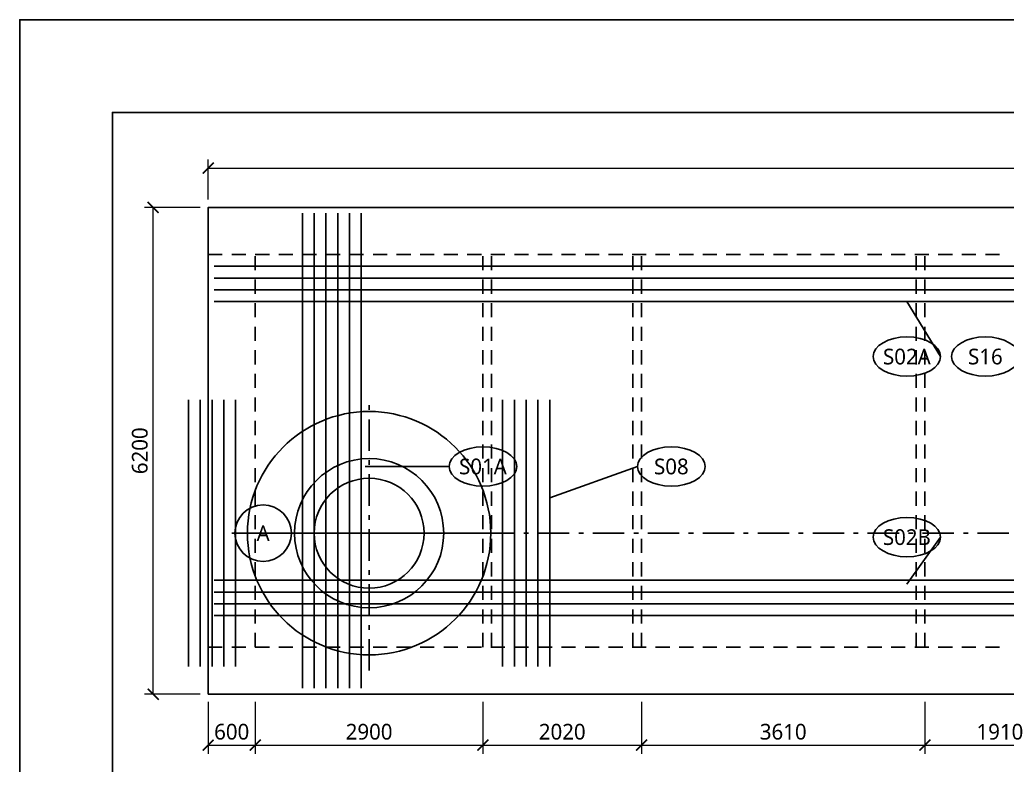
# Model space of a CAD drawing. Header units: millimetres. Extents: x 27 to 567, y 19 to 401.
# Drawn here: x 27 to 152.8, y 305.9 to 400.9 of the extents above; entities that cross this region are included whole.
import ezdxf
from ezdxf.enums import TextEntityAlignment as Align

# ---------------------------------------------------------------- set-up
doc = ezdxf.new("R2010")
doc.units = ezdxf.units.MM
for name, color, linetype in [('S-CALLOUT', 7, 'Continuous'), ('S-CENTER', 7, 'Continuous'), ('S-CONCRETE', 7, 'Continuous'), ('S-DIM', 7, 'Continuous'), ('S-HIDDEN', 8, 'Continuous'), ('S-REBAR-MAIN', 1, 'Continuous'), ('S-REBAR-SEC', 1, 'Continuous'), ('S-SECTION', 7, 'Continuous'), ('S-TITLE', 7, 'Continuous')]:
    doc.layers.add(name, color=color, linetype=linetype)
doc.styles.add('OpenSans', font='OpenSans-Regular.ttf')
doc.dimstyles.new('A2-DIM', dxfattribs={"dimtxt": 2, "dimasz": 1.4, "dimexe": 1.1, "dimexo": 1, "dimgap": 0.7, "dimtad": 1, "dimdec": 0, "dimtxsty": 'OpenSans', "dimblk": 'ARCHTICK', "dimcen": 2.5, "dimclrd": 7, "dimclre": 7, "dimclrt": 7, "dimazin": 3, "dimtfac": 1, "dimtmove": 0, "dimatfit": 3, "dimlwd": 13, "dimlwe": 13})

# ---------------------------------------------------------------- blocks, each defined once
blk = doc.blocks.new('A2-SECMARK')
at = {"layer": 'S-SECTION'}
blk.add_circle((0, 0), 3.6, dxfattribs=at)
blk = doc.blocks.new('_ARCHTICK')
at = {"color": 0, "linetype": 'BYBLOCK', "const_width": 0.15}
blk.add_lwpolyline([(-0.5, -0.5), (0.5, 0.5)], dxfattribs=at)

msp = doc.modelspace()

# ---------------------------------------------------------------- linework, layer by layer
at = {"layer": 'S-CALLOUT'}
for p, q in [((140, 365), (144.3, 358)), ((71, 344), (81.7, 344)), ((94.5, 340), (105.7, 344)), ((140, 329), (144.3, 335))]:
    msp.add_line(p, q, dxfattribs=at)
for centre in [(140, 358), (150, 358), (86, 344), (110, 344), (140, 335)]:
    msp.add_ellipse(centre, major_axis=(4.3, 0), ratio=0.5813953, dxfattribs=at)
at = {"layer": 'S-CENTER'}
for p, q in [((71.5, 351.2), (71.5, 351.8)), ((71.5, 346), (71.5, 350)), ((71.5, 344.2), (71.5, 344.8)), ((71.5, 339), (71.5, 343)), ((71.5, 337.2), (71.5, 337.8)), ((71.5, 332), (71.5, 336)), ((54, 335.5), (58, 335.5)), ((58, 335.5), (62, 335.5)), ((59.2, 335.5), (59.8, 335.5)), ((61, 335.5), (65, 335.5)), ((63.2, 335.5), (63.8, 335.5)), ((65, 335.5), (69, 335.5)), ((66.2, 335.5), (66.8, 335.5)), ((68, 335.5), (72, 335.5)), ((70.2, 335.5), (70.8, 335.5)), ((72, 335.5), (76, 335.5)), ((73.2, 335.5), (73.8, 335.5)), ((75, 335.5), (79, 335.5)), ((77.2, 335.5), (77.8, 335.5)), ((79, 335.5), (83, 335.5)), ((80.2, 335.5), (80.8, 335.5)), ((82, 335.5), (86, 335.5)), ((84.2, 335.5), (84.8, 335.5)), ((86, 335.5), (90, 335.5)), ((87.2, 335.5), (87.8, 335.5)), ((91.2, 335.5), (91.8, 335.5)), ((93, 335.5), (97, 335.5)), ((98.2, 335.5), (98.8, 335.5)), ((100, 335.5), (104, 335.5)), ((105.2, 335.5), (105.8, 335.5)), ((107, 335.5), (111, 335.5)), ((112.2, 335.5), (112.8, 335.5)), ((114, 335.5), (118, 335.5)), ((119.2, 335.5), (119.8, 335.5)), ((121, 335.5), (125, 335.5)), ((126.2, 335.5), (126.8, 335.5)), ((128, 335.5), (132, 335.5)), ((133.2, 335.5), (133.8, 335.5)), ((135, 335.5), (139, 335.5)), ((140.2, 335.5), (140.8, 335.5)), ((142, 335.5), (146, 335.5)), ((147.2, 335.5), (147.8, 335.5)), ((149, 335.5), (153, 335.5)), ((71.5, 330.2), (71.5, 330.8)), ((71.5, 325), (71.5, 329)), ((71.5, 323.2), (71.5, 323.8)), ((71.5, 318), (71.5, 322))]:
    msp.add_line(p, q, dxfattribs=at)
at = {"layer": 'S-CONCRETE'}
msp.add_lwpolyline([(51, 315), (271, 315), (271, 377), (51, 377)], close=True, dxfattribs=at)
for radius in [9.5, 7]:
    msp.add_circle((71.5, 335.5), radius, dxfattribs=at)
at = {"layer": 'S-HIDDEN'}
for p, q in [((51, 371), (52.8, 371)), ((54, 371), (55.8, 371)), ((57, 371), (58.8, 371)), ((57, 369), (57, 370.8)), ((60, 371), (61.8, 371)), ((63, 371), (64.8, 371)), ((66, 371), (67.8, 371)), ((69, 371), (70.8, 371)), ((72, 371), (73.8, 371)), ((75, 371), (76.8, 371)), ((78, 371), (79.8, 371)), ((81, 371), (82.8, 371)), ((84, 371), (85.8, 371)), ((86, 369), (86, 370.8)), ((87, 371), (88.8, 371)), ((87.1, 369), (87.1, 370.8)), ((90, 371), (91.8, 371)), ((93, 371), (94.8, 371)), ((96, 371), (97.8, 371)), ((99, 371), (100.8, 371)), ((102, 371), (103.8, 371)), ((105, 371), (106.8, 371)), ((105.1, 369), (105.1, 370.8)), ((106.2, 369), (106.2, 370.8)), ((108, 371), (109.8, 371)), ((111, 371), (112.8, 371)), ((114, 371), (115.8, 371)), ((117, 371), (118.8, 371)), ((120, 371), (121.8, 371)), ((123, 371), (124.8, 371)), ((126, 371), (127.8, 371)), ((129, 371), (130.8, 371)), ((132, 371), (133.8, 371)), ((135, 371), (136.8, 371)), ((138, 371), (139.8, 371)), ((141, 371), (142.8, 371)), ((141.2, 369), (141.2, 370.8)), ((142.3, 369), (142.3, 370.8)), ((144, 371), (145.8, 371)), ((147, 371), (148.8, 371)), ((150, 371), (151.8, 371)), ((57, 366), (57, 367.8)), ((86, 366), (86, 367.8)), ((87.1, 366), (87.1, 367.8)), ((105.1, 366), (105.1, 367.8)), ((106.2, 366), (106.2, 367.8)), ((141.2, 366), (141.2, 367.8)), ((142.3, 366), (142.3, 367.8)), ((57, 363), (57, 364.8)), ((86, 363), (86, 364.8)), ((87.1, 363), (87.1, 364.8)), ((105.1, 363), (105.1, 364.8)), ((106.2, 363), (106.2, 364.8)), ((141.2, 363), (141.2, 364.8)), ((142.3, 363), (142.3, 364.8)), ((57, 360), (57, 361.8)), ((86, 360), (86, 361.8)), ((87.1, 360), (87.1, 361.8)), ((105.1, 360), (105.1, 361.8)), ((106.2, 360), (106.2, 361.8)), ((141.2, 360), (141.2, 361.8)), ((142.3, 360), (142.3, 361.8)), ((57, 357), (57, 358.8)), ((86, 357), (86, 358.8)), ((87.1, 357), (87.1, 358.8)), ((105.1, 357), (105.1, 358.8)), ((106.2, 357), (106.2, 358.8)), ((141.2, 357), (141.2, 358.8)), ((142.3, 357), (142.3, 358.8)), ((57, 354), (57, 355.8)), ((86, 354), (86, 355.8)), ((87.1, 354), (87.1, 355.8)), ((105.1, 354), (105.1, 355.8)), ((106.2, 354), (106.2, 355.8)), ((141.2, 354), (141.2, 355.8)), ((142.3, 354), (142.3, 355.8)), ((57, 351), (57, 352.8)), ((86, 351), (86, 352.8)), ((87.1, 351), (87.1, 352.8)), ((105.1, 351), (105.1, 352.8)), ((106.2, 351), (106.2, 352.8)), ((141.2, 351), (141.2, 352.8)), ((142.3, 351), (142.3, 352.8)), ((57, 348), (57, 349.8)), ((86, 348), (86, 349.8)), ((87.1, 348), (87.1, 349.8)), ((105.1, 348), (105.1, 349.8)), ((106.2, 348), (106.2, 349.8)), ((141.2, 348), (141.2, 349.8)), ((142.3, 348), (142.3, 349.8)), ((57, 345), (57, 346.8)), ((86, 345), (86, 346.8)), ((87.1, 345), (87.1, 346.8)), ((105.1, 345), (105.1, 346.8)), ((106.2, 345), (106.2, 346.8)), ((141.2, 345), (141.2, 346.8)), ((142.3, 345), (142.3, 346.8)), ((57, 342), (57, 343.8)), ((86, 342), (86, 343.8)), ((87.1, 342), (87.1, 343.8)), ((105.1, 342), (105.1, 343.8)), ((106.2, 342), (106.2, 343.8)), ((141.2, 342), (141.2, 343.8)), ((142.3, 342), (142.3, 343.8)), ((57, 339), (57, 340.8)), ((86, 339), (86, 340.8)), ((87.1, 339), (87.1, 340.8)), ((105.1, 339), (105.1, 340.8)), ((106.2, 339), (106.2, 340.8)), ((141.2, 339), (141.2, 340.8)), ((142.3, 339), (142.3, 340.8)), ((57, 336), (57, 337.8)), ((86, 336), (86, 337.8)), ((87.1, 336), (87.1, 337.8)), ((105.1, 336), (105.1, 337.8)), ((106.2, 336), (106.2, 337.8)), ((141.2, 336), (141.2, 337.8)), ((142.3, 336), (142.3, 337.8)), ((57, 333), (57, 334.8)), ((86, 333), (86, 334.8)), ((87.1, 333), (87.1, 334.8)), ((105.1, 333), (105.1, 334.8)), ((106.2, 333), (106.2, 334.8)), ((141.2, 333), (141.2, 334.8)), ((142.3, 333), (142.3, 334.8)), ((57, 330), (57, 331.8)), ((86, 330), (86, 331.8)), ((87.1, 330), (87.1, 331.8)), ((105.1, 330), (105.1, 331.8)), ((106.2, 330), (106.2, 331.8)), ((141.2, 330), (141.2, 331.8)), ((142.3, 330), (142.3, 331.8)), ((57, 327), (57, 328.8)), ((86, 327), (86, 328.8)), ((87.1, 327), (87.1, 328.8)), ((105.1, 327), (105.1, 328.8)), ((106.2, 327), (106.2, 328.8)), ((141.2, 327), (141.2, 328.8)), ((142.3, 327), (142.3, 328.8)), ((57, 324), (57, 325.8)), ((86, 324), (86, 325.8)), ((87.1, 324), (87.1, 325.8)), ((105.1, 324), (105.1, 325.8)), ((106.2, 324), (106.2, 325.8)), ((141.2, 324), (141.2, 325.8)), ((142.3, 324), (142.3, 325.8)), ((57, 321), (57, 322.8)), ((86, 321), (86, 322.8)), ((87.1, 321), (87.1, 322.8)), ((105.1, 321), (105.1, 322.8)), ((106.2, 321), (106.2, 322.8)), ((141.2, 321), (141.2, 322.8)), ((142.3, 321), (142.3, 322.8)), ((51, 321), (52.8, 321)), ((54, 321), (55.8, 321)), ((57, 321), (58.8, 321)), ((60, 321), (61.8, 321)), ((63, 321), (64.8, 321)), ((66, 321), (67.8, 321)), ((69, 321), (70.8, 321)), ((72, 321), (73.8, 321)), ((75, 321), (76.8, 321)), ((78, 321), (79.8, 321)), ((81, 321), (82.8, 321)), ((84, 321), (85.8, 321)), ((87, 321), (88.8, 321)), ((90, 321), (91.8, 321)), ((93, 321), (94.8, 321)), ((96, 321), (97.8, 321)), ((99, 321), (100.8, 321)), ((102, 321), (103.8, 321)), ((105, 321), (106.8, 321)), ((108, 321), (109.8, 321)), ((111, 321), (112.8, 321)), ((114, 321), (115.8, 321)), ((117, 321), (118.8, 321)), ((120, 321), (121.8, 321)), ((123, 321), (124.8, 321)), ((126, 321), (127.8, 321)), ((129, 321), (130.8, 321)), ((132, 321), (133.8, 321)), ((135, 321), (136.8, 321)), ((138, 321), (139.8, 321)), ((141, 321), (142.8, 321)), ((144, 321), (145.8, 321)), ((147, 321), (148.8, 321)), ((150, 321), (151.8, 321))]:
    msp.add_line(p, q, dxfattribs=at)
at = {"layer": 'S-REBAR-MAIN'}
for p, q in [((63, 315.75), (63, 376.25)), ((64.5, 315.75), (64.5, 376.25)), ((66, 315.75), (66, 376.25)), ((67.5, 315.75), (67.5, 376.25)), ((69, 315.75), (69, 376.25)), ((70.5, 315.75), (70.5, 376.25)), ((51.75, 369.5), (270.25, 369.5)), ((51.75, 368), (270.25, 368)), ((51.75, 366.5), (270.25, 366.5)), ((51.75, 365), (270.25, 365)), ((51.75, 329.5), (202.25, 329.5)), ((51.75, 328), (202.25, 328)), ((51.75, 326.5), (202.25, 326.5)), ((51.75, 325), (202.25, 325))]:
    msp.add_line(p, q, dxfattribs=at)
at = {"layer": 'S-REBAR-SEC'}
for points in [[(48.5, 318.5), (48.5, 352.5)], [(50, 318.5), (50, 352.5)], [(51.5, 318.5), (51.5, 352.5)], [(53, 318.5), (53, 352.5)], [(54.5, 318.5), (54.5, 352.5)], [(88.5, 318.5), (88.5, 352.5)], [(90, 318.5), (90, 352.5)], [(91.5, 318.5), (91.5, 352.5)], [(93, 318.5), (93, 352.5)], [(94.5, 318.5), (94.5, 352.5)]]:
    msp.add_lwpolyline(points, dxfattribs=at)
msp.add_circle((71.5, 335.5), 15.5, dxfattribs=at)
at = {"layer": 'S-SECTION'}
msp.add_line((61.6, 335.5), (64.2, 335.5), dxfattribs=at)
at = {"layer": 'S-TITLE'}
for points in [[(27, 19.1), (567, 19.1), (567, 400.9), (27, 400.9)], [(38.8, 30.9), (555.2, 30.9), (555.2, 389.1), (38.8, 389.1)]]:
    msp.add_lwpolyline(points, close=True, dxfattribs=at)

# ---------------------------------------------------------------- block references
at = {"layer": 'S-SECTION'}
msp.add_blockref('A2-SECMARK', (58, 335.5), dxfattribs=at)

# ---------------------------------------------------------------- texts
at = {"layer": 'S-CALLOUT', "style": 'OpenSans'}
for s, p in [('S02A', (140, 358)), ('S16', (150, 358)), ('S01A', (86, 344)), ('S08', (110, 344)), ('S02B', (140, 335))]:
    msp.add_text(s, height=2, dxfattribs=at).set_placement(p, align=Align.MIDDLE_CENTER)
at = {"layer": 'S-SECTION', "style": 'OpenSans'}
msp.add_text('A', height=2, dxfattribs=at).set_placement((58, 335.5), align=Align.MIDDLE_CENTER)

# ---------------------------------------------------------------- dimensions: what is measured, and where the dimension line sits
at = {"layer": 'S-DIM'}
for base, p1, p2 in [((51, 382), (51, 377), (271, 377)), ((51, 308.5), (51, 315), (57, 315)), ((57, 308.5), (57, 315), (86, 315)), ((86, 308.5), (86, 315), (106.2, 315)), ((106.2, 308.5), (106.2, 315), (142.3, 315)), ((142.3, 308.5), (142.3, 315), (161.4, 315))]:
    msp.add_linear_dim(base=base, p1=p1, p2=p2, dimstyle='A2-DIM', override={"dimlfac": 100}, dxfattribs=at).render()
msp.add_linear_dim(base=(44, 315), p1=(51, 315), p2=(51, 377), angle=90, dimstyle='A2-DIM', override={"dimlfac": 100}, dxfattribs=at).render()

doc.saveas('drawing.dxf')
